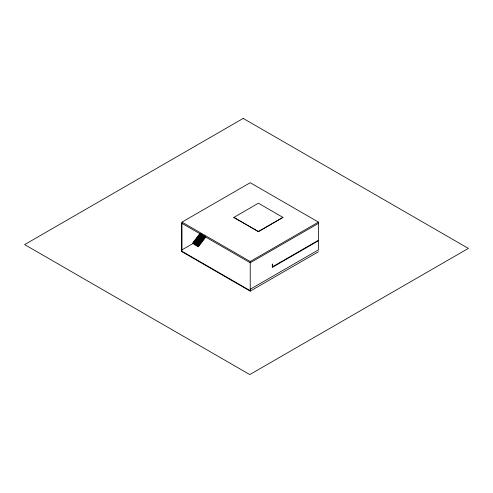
<?xml version="1.0" encoding="UTF-8"?>
<svg xmlns="http://www.w3.org/2000/svg" width="493" height="493" viewBox="0 0 493 493"><rect width="100%" height="100%" fill="white"/><g stroke="black" fill="none" stroke-linecap="round" stroke-linejoin="round"><path stroke-width="0.74" d="M181.979 251.744L181.979 222.115L250.222 182.718L318.46 222.115L318.46 240.257L272.333 266.892M200.805 234.039L205.655 237.158L204.897 237.595L199.437 234.446L200.201 233.688M198.673 235.136L199.437 234.693L204.897 237.848L204.133 238.6L198.673 235.136L204.133 238.285L204.897 237.848M198.673 235.451L199.437 235.007L201.865 236.412M197.915 236.135L198.673 235.697L204.133 238.852L203.375 239.604L197.915 236.135L203.375 239.29L204.133 238.852M197.151 237.139L197.915 236.702L203.375 239.857L202.611 240.609L197.151 237.139L202.611 240.294L203.375 239.857M197.151 237.46L197.915 236.702M196.393 238.144L197.151 237.706L202.611 240.855L201.853 241.613L196.393 238.144L201.853 241.299L202.611 240.855M196.393 238.458L197.151 238.02L202.611 241.176M195.629 239.148L196.393 238.711L201.853 241.86L201.089 242.618L195.629 239.148L201.089 242.303L201.853 241.86M195.629 239.462L196.393 238.711M233.842 217.419L258.412 203.208L282.976 217.419L258.412 231.605L233.842 217.419L258.412 231.574L282.976 217.388M194.871 240.153L195.629 239.715L201.089 242.864L200.324 243.622L194.871 240.153L200.324 243.308L201.089 242.864M194.871 240.467L195.629 240.029L201.089 243.178M194.106 241.157L194.871 240.72L200.324 243.869L199.566 244.627L194.106 241.157L199.566 244.306L200.324 243.869M194.106 241.471L194.871 241.034L197.903 242.784M193.342 242.162L194.106 241.724L199.566 244.873L198.802 245.631L193.342 242.162L198.802 245.311L199.566 244.873M193.342 242.476L194.106 242.038L197.138 243.788M192.584 243.166L193.342 242.722L198.802 245.878L198.044 246.629L192.584 243.166L198.044 246.315L198.802 245.878M192.584 243.48L193.342 243.043L198.802 246.192M181.979 249.852L204.219 237.016M199.437 234.132L204.897 237.281L205.655 236.843M181.979 222.115L250.222 261.518L318.46 222.115M318.46 223.378L250.222 262.775L181.572 223.144L181.572 251.51L250.222 291.141L318.46 251.744M250.222 289.249L318.46 249.852L318.46 240.732L272.333 267.366L272.265 264.285L272.561 264.143L272.29 266.824M272.537 266.645L272.537 264.125M200.805 233.793L202.623 234.841M204.447 235.894L205.655 236.591L205.655 236.276M203.079 237.108L204.897 238.162M204.133 239.167L198.673 235.697M199.733 238.07L203.375 240.171M198.211 240.073L201.853 242.174M199.117 243.487L200.324 244.183M198.352 244.491L199.566 245.187M181.979 251.27L250.222 290.673M250.222 261.518L250.222 291.141M204.897 237.281L204.897 237.595M204.133 238.285L204.133 238.6M203.375 239.29L203.375 239.604M202.611 240.294L202.611 240.609M201.853 241.299L201.853 241.613M201.089 242.303L201.089 242.618M200.324 243.308L200.324 243.622M199.566 244.306L199.566 244.627M199.437 234.693L199.437 235.007M198.802 245.311L198.802 245.631M198.044 246.315L198.044 246.629M197.151 237.706L197.151 238.02M195.629 239.715L195.629 240.029M194.871 240.72L194.871 241.034M194.106 241.724L194.106 242.038M193.342 242.722L193.342 243.043M243.209 118.419L24.65 244.602L249.791 374.581L468.35 248.398L243.209 118.419"/></g></svg>
